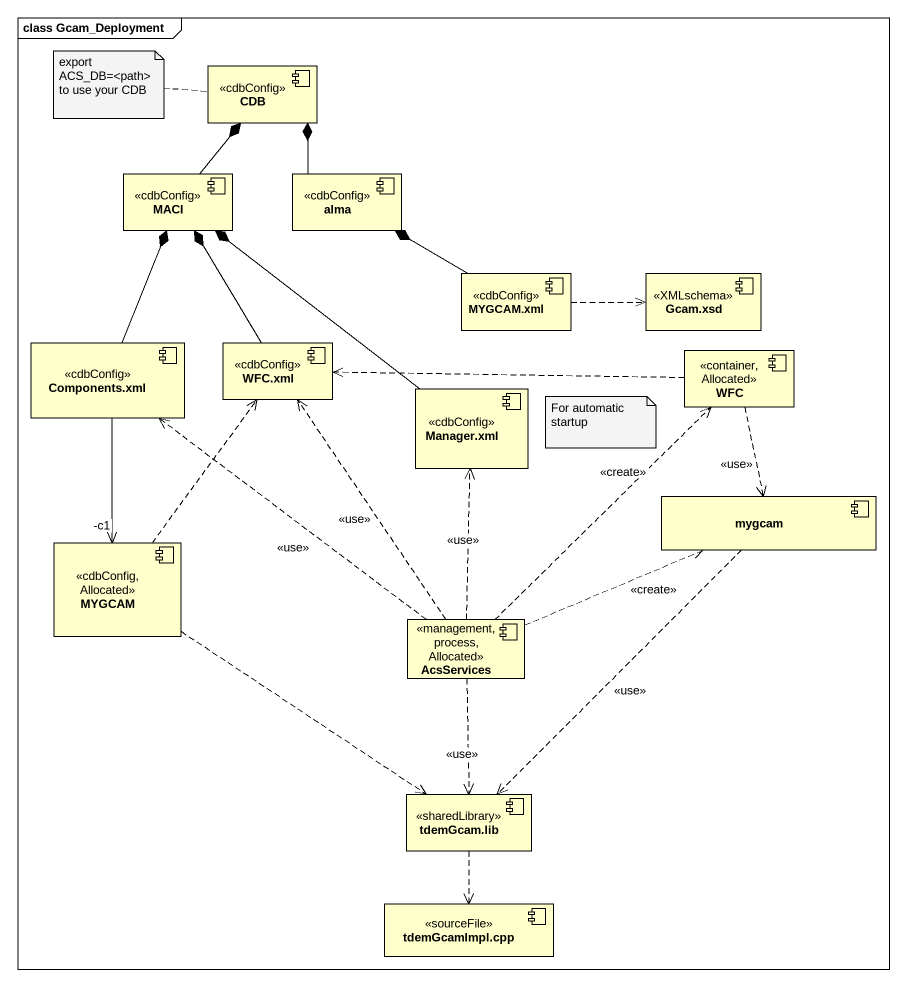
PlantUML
@startuml
mainframe class Gcam_Deployment
component CDB <<cdbConfig>>
component MACI <<cdbConfig>>
component alma <<cdbConfig>>
component "MYGCAM.xml" as MYGCAM_xml <<cdbConfig>>
component "Gcam.xsd" as Gcam_xsd <<XMLschema>>
component "Components.xml" as Components_xml <<cdbConfig>>
component "WFC.xml" as WFC_xml <<cdbConfig>>
component WFC <<container, Allocated>>
component "Manager.xml" as Manager_xml <<cdbConfig>>
component mygcam
component MYGCAM <<cdbConfig, Allocated>>
component AcsServices <<management, process, Allocated>>
component "tdemGcam.lib" as tdemGcam_lib <<sharedLibrary>>
component "tdemGcamImpl.cpp" as tdemGcamImpl_cpp <<sourceFile>>
CDB *-- MACI
CDB *-- alma
MACI *-- Components_xml
MACI *-- WFC_xml
MACI *-- Manager_xml
alma *-right- MYGCAM_xml
MYGCAM_xml .right.> Gcam_xsd
WFC .left.> WFC_xml
WFC ..> mygcam : <<use>>
mygcam ..> tdemGcam_lib : <<use>>
MYGCAM "-c1" <-up- Components_xml
MYGCAM .up.> WFC_xml
MYGCAM ..> tdemGcam_lib
AcsServices .up.> Components_xml : <<use>>
AcsServices .up.> WFC_xml : <<use>>
AcsServices .up.> WFC : <<create>>
AcsServices .up.> Manager_xml : <<use>>
AcsServices .right.> mygcam : <<create>>
AcsServices ..> tdemGcam_lib : <<use>>
tdemGcam_lib ..> tdemGcamImpl_cpp
note left of CDB : export ACS_DB=<path> to use your CDB
note as N2
  For automatic startup
end note
@enduml
